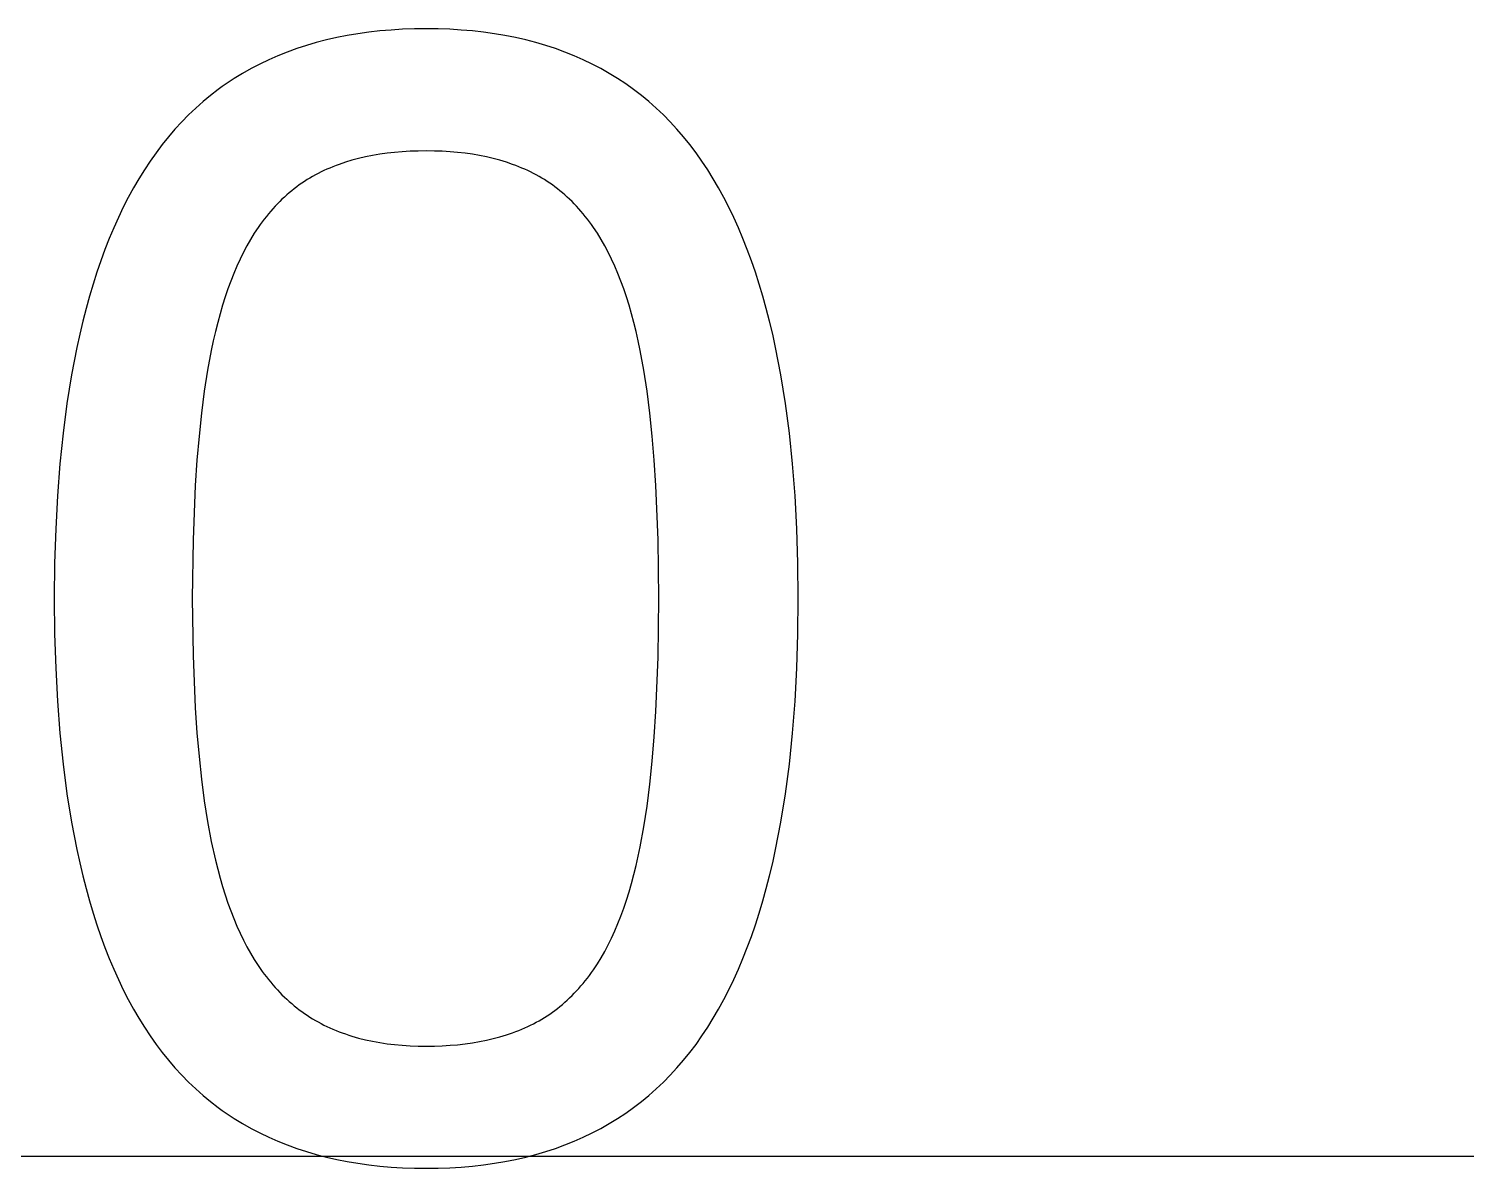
# Model space of a CAD drawing. Extents: x 296 to 1497, y 3 to 304.
# Drawn here: x 1465.83 to 1469.665, y 20.05 to 23.089 of the extents above; entities that cross this region are included whole.
import ezdxf

# ---------------------------------------------------------------- set-up
doc = ezdxf.new("R2010")
doc.units = 0
doc.layers.add('FLAT_PANELS', color=1, linetype='CONTINUOUS')
doc.layers.add('HELP_LINES', color=3, linetype='CONTINUOUS')

msp = doc.modelspace()

# ---------------------------------------------------------------- linework, layer by layer
at = {"layer": 'FLAT_PANELS'}
msp.add_line((1476.484, 20.0808), (1451.084, 20.0808), dxfattribs=at)
at = {"layer": 'HELP_LINES'}
for p, q in [((1466.8274, 23.0872), (1466.7968, 23.0853)), ((1466.8586, 23.0883), (1466.8274, 23.0872)), ((1466.8903, 23.0886), (1466.8586, 23.0883)), ((1466.9219, 23.0883), (1466.8903, 23.0886)), ((1466.953, 23.0872), (1466.9219, 23.0883)), ((1466.9835, 23.0853), (1466.953, 23.0872)), ((1466.597, 23.0519), (1466.5706, 23.0442)), ((1466.6239, 23.0589), (1466.597, 23.0519)), ((1466.6514, 23.0651), (1466.6239, 23.0589)), ((1466.6794, 23.0706), (1466.6514, 23.0651)), ((1466.708, 23.0754), (1466.6794, 23.0706)), ((1466.737, 23.0795), (1466.708, 23.0754)), ((1466.7666, 23.0828), (1466.737, 23.0795)), ((1466.7968, 23.0853), (1466.7666, 23.0828)), ((1467.0135, 23.0828), (1466.9835, 23.0853)), ((1467.043, 23.0795), (1467.0135, 23.0828)), ((1467.072, 23.0754), (1467.043, 23.0795)), ((1467.1004, 23.0706), (1467.072, 23.0754)), ((1467.1283, 23.0651), (1467.1004, 23.0706)), ((1467.1557, 23.0589), (1467.1283, 23.0651)), ((1467.1826, 23.0519), (1467.1557, 23.0589)), ((1467.2089, 23.0442), (1467.1826, 23.0519)), ((1466.4945, 23.0167), (1466.4702, 23.006)), ((1466.5193, 23.0266), (1466.4945, 23.0167)), ((1466.5447, 23.0358), (1466.5193, 23.0266)), ((1466.5706, 23.0442), (1466.5447, 23.0358)), ((1467.2348, 23.0358), (1467.2089, 23.0442)), ((1467.2601, 23.0266), (1467.2348, 23.0358)), ((1467.2848, 23.0167), (1467.2601, 23.0266)), ((1467.3091, 23.006), (1467.2848, 23.0167)), ((1466.4232, 22.9825), (1466.4005, 22.9697)), ((1466.4464, 22.9946), (1466.4232, 22.9825)), ((1466.4702, 23.006), (1466.4464, 22.9946)), ((1467.3328, 22.9946), (1467.3091, 23.006)), ((1467.356, 22.9825), (1467.3328, 22.9946)), ((1467.3787, 22.9697), (1467.356, 22.9825)), ((1466.346, 22.9343), (1466.3355, 22.9267)), ((1466.3567, 22.9417), (1466.346, 22.9343)), ((1466.3783, 22.9561), (1466.3567, 22.9417)), ((1466.4005, 22.9697), (1466.3783, 22.9561)), ((1467.4009, 22.9561), (1467.3787, 22.9697)), ((1467.4225, 22.9417), (1467.4009, 22.9561)), ((1467.4436, 22.9267), (1467.4225, 22.9417)), ((1466.2949, 22.8944), (1466.2754, 22.8771)), ((1466.315, 22.9109), (1466.2949, 22.8944)), ((1466.3355, 22.9267), (1466.315, 22.9109)), ((1467.4642, 22.9109), (1467.4436, 22.9267)), ((1467.4842, 22.8944), (1467.4642, 22.9109)), ((1467.5038, 22.8771), (1467.4842, 22.8944)), ((1466.2564, 22.8591), (1466.2379, 22.8404)), ((1466.2754, 22.8771), (1466.2564, 22.8591)), ((1467.5228, 22.8591), (1467.5038, 22.8771)), ((1467.5413, 22.8404), (1467.5228, 22.8591)), ((1466.22, 22.8209), (1466.2026, 22.8007)), ((1466.2379, 22.8404), (1466.22, 22.8209)), ((1467.5592, 22.8209), (1467.5413, 22.8404)), ((1467.5767, 22.8007), (1467.5592, 22.8209)), ((1466.1857, 22.7798), (1466.1694, 22.7581)), ((1466.2026, 22.8007), (1466.1857, 22.7798)), ((1467.5936, 22.7798), (1467.5767, 22.8007)), ((1467.61, 22.7581), (1467.5936, 22.7798)), ((1466.1694, 22.7581), (1466.1536, 22.7357)), ((1466.71, 22.7426), (1466.6921, 22.7379)), ((1466.7282, 22.7469), (1466.71, 22.7426)), ((1466.7469, 22.7506), (1466.7282, 22.7469)), ((1466.7661, 22.7538), (1466.7469, 22.7506)), ((1466.7857, 22.7566), (1466.7661, 22.7538)), ((1466.8057, 22.7588), (1466.7857, 22.7566)), ((1466.8262, 22.7606), (1466.8057, 22.7588)), ((1466.8471, 22.7618), (1466.8262, 22.7606)), ((1466.8685, 22.7626), (1466.8471, 22.7618)), ((1466.8903, 22.7628), (1466.8685, 22.7626)), ((1466.9119, 22.7626), (1466.8903, 22.7628)), ((1466.9331, 22.7618), (1466.9119, 22.7626)), ((1466.9538, 22.7606), (1466.9331, 22.7618)), ((1466.9741, 22.7588), (1466.9538, 22.7606)), ((1466.9939, 22.7566), (1466.9741, 22.7588)), ((1467.0134, 22.7538), (1466.9939, 22.7566)), ((1467.0324, 22.7506), (1467.0134, 22.7538)), ((1467.0509, 22.7469), (1467.0324, 22.7506)), ((1467.069, 22.7426), (1467.0509, 22.7469)), ((1467.0867, 22.7379), (1467.069, 22.7426)), ((1467.6259, 22.7357), (1467.61, 22.7581)), ((1466.1383, 22.7126), (1466.1235, 22.6887)), ((1466.1536, 22.7357), (1466.1383, 22.7126)), ((1466.6022, 22.7029), (1466.5947, 22.6989)), ((1466.6098, 22.7067), (1466.6022, 22.7029)), ((1466.6175, 22.7104), (1466.6098, 22.7067)), ((1466.6254, 22.7139), (1466.6175, 22.7104)), ((1466.6333, 22.7173), (1466.6254, 22.7139)), ((1466.6414, 22.7206), (1466.6333, 22.7173)), ((1466.6496, 22.7238), (1466.6414, 22.7206)), ((1466.6579, 22.7269), (1466.6496, 22.7238)), ((1466.6748, 22.7326), (1466.6579, 22.7269)), ((1466.6921, 22.7379), (1466.6748, 22.7326)), ((1467.104, 22.7326), (1467.0867, 22.7379)), ((1467.1208, 22.7269), (1467.104, 22.7326)), ((1467.1291, 22.7238), (1467.1208, 22.7269)), ((1467.1372, 22.7206), (1467.1291, 22.7238)), ((1467.1453, 22.7173), (1467.1372, 22.7206)), ((1467.1532, 22.7139), (1467.1453, 22.7173)), ((1467.161, 22.7104), (1467.1532, 22.7139)), ((1467.1687, 22.7067), (1467.161, 22.7104)), ((1467.1763, 22.7029), (1467.1687, 22.7067)), ((1467.1838, 22.6989), (1467.1763, 22.7029)), ((1467.6412, 22.7126), (1467.6259, 22.7357)), ((1467.6561, 22.6887), (1467.6412, 22.7126)), ((1466.1092, 22.6641), (1466.0954, 22.6387)), ((1466.1235, 22.6887), (1466.1092, 22.6641)), ((1466.5448, 22.6672), (1466.538, 22.6621)), ((1466.5516, 22.6722), (1466.5448, 22.6672)), ((1466.5586, 22.677), (1466.5516, 22.6722)), ((1466.5656, 22.6817), (1466.5586, 22.677)), ((1466.5727, 22.6863), (1466.5656, 22.6817)), ((1466.58, 22.6906), (1466.5727, 22.6863)), ((1466.5873, 22.6949), (1466.58, 22.6906)), ((1466.5947, 22.6989), (1466.5873, 22.6949)), ((1467.1912, 22.6949), (1467.1838, 22.6989)), ((1467.1985, 22.6906), (1467.1912, 22.6949)), ((1467.2057, 22.6863), (1467.1985, 22.6906)), ((1467.2129, 22.6817), (1467.2057, 22.6863)), ((1467.2199, 22.677), (1467.2129, 22.6817)), ((1467.2269, 22.6722), (1467.2199, 22.677)), ((1467.2337, 22.6672), (1467.2269, 22.6722)), ((1467.2405, 22.6621), (1467.2337, 22.6672)), ((1467.6704, 22.6641), (1467.6561, 22.6887)), ((1467.6844, 22.6387), (1467.6704, 22.6641)), ((1466.0954, 22.6387), (1466.082, 22.6125)), ((1466.4993, 22.628), (1466.4931, 22.6217)), ((1466.5055, 22.634), (1466.4993, 22.628)), ((1466.5118, 22.6399), (1466.5055, 22.634)), ((1466.5182, 22.6457), (1466.5118, 22.6399)), ((1466.5247, 22.6513), (1466.5182, 22.6457)), ((1466.5313, 22.6568), (1466.5247, 22.6513)), ((1466.538, 22.6621), (1466.5313, 22.6568)), ((1467.2471, 22.6568), (1467.2405, 22.6621)), ((1467.2537, 22.6513), (1467.2471, 22.6568)), ((1467.2602, 22.6457), (1467.2537, 22.6513)), ((1467.2666, 22.6399), (1467.2602, 22.6457)), ((1467.2729, 22.634), (1467.2666, 22.6399)), ((1467.2792, 22.628), (1467.2729, 22.634)), ((1467.2853, 22.6217), (1467.2792, 22.628)), ((1467.6978, 22.6125), (1467.6844, 22.6387)), ((1466.082, 22.6125), (1466.0691, 22.5856)), ((1466.4638, 22.5883), (1466.4583, 22.5812)), ((1466.4695, 22.5953), (1466.4638, 22.5883)), ((1466.4753, 22.6022), (1466.4695, 22.5953)), ((1466.4812, 22.6088), (1466.4753, 22.6022)), ((1466.4871, 22.6154), (1466.4812, 22.6088)), ((1466.4931, 22.6217), (1466.4871, 22.6154)), ((1467.2913, 22.6154), (1467.2853, 22.6217)), ((1467.2973, 22.6088), (1467.2913, 22.6154)), ((1467.3031, 22.6022), (1467.2973, 22.6088)), ((1467.3089, 22.5953), (1467.3031, 22.6022)), ((1467.3146, 22.5883), (1467.3089, 22.5953)), ((1467.3202, 22.5812), (1467.3146, 22.5883)), ((1467.7108, 22.5856), (1467.6978, 22.6125)), ((1466.0567, 22.5578), (1466.0447, 22.5294)), ((1466.0691, 22.5856), (1466.0567, 22.5578)), ((1466.442, 22.5588), (1466.4317, 22.5432)), ((1466.4474, 22.5665), (1466.442, 22.5588)), ((1466.4528, 22.5739), (1466.4474, 22.5665)), ((1466.4583, 22.5812), (1466.4528, 22.5739)), ((1467.3257, 22.5739), (1467.3202, 22.5812)), ((1467.3311, 22.5665), (1467.3257, 22.5739)), ((1467.3364, 22.5588), (1467.3311, 22.5665)), ((1467.3468, 22.5432), (1467.3364, 22.5588)), ((1467.7232, 22.5578), (1467.7108, 22.5856)), ((1467.7353, 22.5294), (1467.7232, 22.5578)), ((1466.0447, 22.5294), (1466.0332, 22.5001)), ((1466.4217, 22.5269), (1466.4121, 22.51)), ((1466.4317, 22.5432), (1466.4217, 22.5269)), ((1467.3568, 22.5269), (1467.3468, 22.5432)), ((1467.3664, 22.51), (1467.3568, 22.5269)), ((1467.7468, 22.5001), (1467.7353, 22.5294)), ((1466.0332, 22.5001), (1466.0222, 22.4701)), ((1466.3939, 22.4744), (1466.3853, 22.4555)), ((1466.4028, 22.4925), (1466.3939, 22.4744)), ((1466.4121, 22.51), (1466.4028, 22.4925)), ((1467.3757, 22.4925), (1467.3664, 22.51)), ((1467.3846, 22.4744), (1467.3757, 22.4925)), ((1467.3932, 22.4555), (1467.3846, 22.4744)), ((1467.7579, 22.4701), (1467.7468, 22.5001)), ((1466.0116, 22.4394), (1466.0016, 22.4078)), ((1466.0222, 22.4701), (1466.0116, 22.4394)), ((1466.377, 22.4361), (1466.369, 22.4159)), ((1466.3853, 22.4555), (1466.377, 22.4361)), ((1467.4015, 22.4361), (1467.3932, 22.4555)), ((1467.4095, 22.4159), (1467.4015, 22.4361)), ((1467.7685, 22.4394), (1467.7579, 22.4701)), ((1467.7786, 22.4078), (1467.7685, 22.4394)), ((1466.0016, 22.4078), (1465.9919, 22.3756)), ((1466.369, 22.4159), (1466.3614, 22.3951)), ((1467.4171, 22.3951), (1467.4095, 22.4159)), ((1467.7883, 22.3756), (1467.7786, 22.4078)), ((1465.9919, 22.3756), (1465.9828, 22.3425)), ((1466.354, 22.3736), (1466.347, 22.3515)), ((1466.3614, 22.3951), (1466.354, 22.3736)), ((1467.4244, 22.3736), (1467.4171, 22.3951)), ((1467.4314, 22.3515), (1467.4244, 22.3736)), ((1467.7975, 22.3425), (1467.7883, 22.3756)), ((1465.9828, 22.3425), (1465.9741, 22.3087)), ((1466.3403, 22.3287), (1466.3339, 22.3052)), ((1466.347, 22.3515), (1466.3403, 22.3287)), ((1467.438, 22.3287), (1467.4314, 22.3515)), ((1467.4444, 22.3052), (1467.438, 22.3287)), ((1467.8062, 22.3087), (1467.7975, 22.3425)), ((1465.9741, 22.3087), (1465.9659, 22.2741)), ((1466.3279, 22.2811), (1466.3221, 22.2563)), ((1466.3339, 22.3052), (1466.3279, 22.2811)), ((1467.4504, 22.2811), (1467.4444, 22.3052)), ((1467.456, 22.2563), (1467.4504, 22.2811)), ((1467.8145, 22.2741), (1467.8062, 22.3087)), ((1465.9659, 22.2741), (1465.9582, 22.2387)), ((1466.3221, 22.2563), (1466.3167, 22.2308)), ((1467.4614, 22.2308), (1467.456, 22.2563)), ((1467.8222, 22.2387), (1467.8145, 22.2741)), ((1465.9582, 22.2387), (1465.9441, 22.1657)), ((1466.3167, 22.2308), (1466.3068, 22.1779)), ((1467.4711, 22.1779), (1467.4614, 22.2308)), ((1467.8364, 22.1657), (1467.8222, 22.2387)), ((1465.9441, 22.1657), (1465.9319, 22.0897)), ((1466.3068, 22.1779), (1466.2981, 22.1223)), ((1467.4795, 22.1223), (1467.4711, 22.1779)), ((1467.8486, 22.0897), (1467.8364, 22.1657)), ((1465.9319, 22.0897), (1465.9216, 22.0106)), ((1466.2981, 22.1223), (1466.2906, 22.0639)), ((1467.4868, 22.0639), (1467.4795, 22.1223)), ((1467.859, 22.0106), (1467.8486, 22.0897)), ((1466.2906, 22.0639), (1466.2841, 22.0024)), ((1467.4931, 22.0024), (1467.4868, 22.0639)), ((1465.9216, 22.0106), (1465.9131, 21.9284)), ((1466.2841, 22.0024), (1466.2786, 21.9378)), ((1467.4984, 21.9378), (1467.4931, 22.0024)), ((1467.8675, 21.9284), (1467.859, 22.0106)), ((1466.2786, 21.9378), (1466.2741, 21.8702)), ((1467.5027, 21.8702), (1467.4984, 21.9378)), ((1465.9131, 21.9284), (1465.9066, 21.8432)), ((1467.8741, 21.8432), (1467.8675, 21.9284)), ((1466.2741, 21.8702), (1466.2681, 21.7258)), ((1467.5086, 21.7258), (1467.5027, 21.8702)), ((1465.9066, 21.8432), (1465.9019, 21.7549)), ((1467.8788, 21.7549), (1467.8741, 21.8432)), ((1465.9019, 21.7549), (1465.899, 21.6635)), ((1467.8816, 21.6635), (1467.8788, 21.7549)), ((1466.2681, 21.7258), (1466.2661, 21.5691)), ((1467.5105, 21.5691), (1467.5086, 21.7258)), ((1465.899, 21.6635), (1465.8981, 21.5691)), ((1467.8826, 21.5691), (1467.8816, 21.6635)), ((1465.8981, 21.5691), (1465.899, 21.4747)), ((1466.2661, 21.5691), (1466.2681, 21.4177)), ((1467.5086, 21.4125), (1467.5105, 21.5691)), ((1467.8816, 21.4747), (1467.8826, 21.5691)), ((1465.899, 21.4747), (1465.9019, 21.3834)), ((1467.8788, 21.3834), (1467.8816, 21.4747)), ((1466.2681, 21.4177), (1466.2741, 21.2773)), ((1467.5027, 21.2681), (1467.5086, 21.4125)), ((1465.9019, 21.3834), (1465.9066, 21.2951)), ((1467.8741, 21.2951), (1467.8788, 21.3834)), ((1465.9066, 21.2951), (1465.9131, 21.2099)), ((1467.8675, 21.2099), (1467.8741, 21.2951)), ((1466.2741, 21.2773), (1466.2786, 21.2112)), ((1467.4984, 21.2005), (1467.5027, 21.2681)), ((1465.9131, 21.2099), (1465.9216, 21.1277)), ((1466.2786, 21.2112), (1466.2841, 21.1479)), ((1467.859, 21.1277), (1467.8675, 21.2099)), ((1467.4931, 21.1359), (1467.4984, 21.2005)), ((1466.2841, 21.1479), (1466.2906, 21.0873)), ((1467.4868, 21.0744), (1467.4931, 21.1359)), ((1465.9216, 21.1277), (1465.9319, 21.0486)), ((1467.8486, 21.0486), (1467.859, 21.1277)), ((1466.2906, 21.0873), (1466.2981, 21.0295)), ((1467.4795, 21.0159), (1467.4868, 21.0744)), ((1465.9319, 21.0486), (1465.9441, 20.9725)), ((1466.2981, 21.0295), (1466.3068, 20.9743)), ((1467.4711, 20.9604), (1467.4795, 21.0159)), ((1467.8364, 20.9725), (1467.8486, 21.0486)), ((1465.9441, 20.9725), (1465.9582, 20.8996)), ((1466.3068, 20.9743), (1466.3167, 20.9216)), ((1467.4614, 20.9074), (1467.4711, 20.9604)), ((1467.8222, 20.8996), (1467.8364, 20.9725)), ((1466.3167, 20.9216), (1466.3279, 20.8714)), ((1467.456, 20.882), (1467.4614, 20.9074)), ((1465.9582, 20.8996), (1465.9659, 20.8642)), ((1465.9659, 20.8642), (1465.9741, 20.8296)), ((1466.3279, 20.8714), (1466.3339, 20.8473)), ((1467.4504, 20.8572), (1467.456, 20.882)), ((1467.8062, 20.8296), (1467.8145, 20.8642)), ((1467.8145, 20.8642), (1467.8222, 20.8996)), ((1465.9741, 20.8296), (1465.9828, 20.7958)), ((1466.3339, 20.8473), (1466.3403, 20.8238)), ((1466.3403, 20.8238), (1466.347, 20.8009)), ((1467.438, 20.8096), (1467.4444, 20.833)), ((1467.4444, 20.833), (1467.4504, 20.8572)), ((1467.7975, 20.7958), (1467.8062, 20.8296)), ((1465.9828, 20.7958), (1465.9919, 20.7628)), ((1466.347, 20.8009), (1466.354, 20.7786)), ((1467.4244, 20.7646), (1467.4314, 20.7867)), ((1467.4314, 20.7867), (1467.438, 20.8096)), ((1467.7883, 20.7628), (1467.7975, 20.7958)), ((1465.9919, 20.7628), (1466.0016, 20.7305)), ((1466.354, 20.7786), (1466.3614, 20.757)), ((1466.3614, 20.757), (1466.369, 20.736)), ((1467.4171, 20.7431), (1467.4244, 20.7646)), ((1467.7786, 20.7305), (1467.7883, 20.7628)), ((1466.0016, 20.7305), (1466.0116, 20.6989)), ((1466.369, 20.736), (1466.377, 20.7156)), ((1466.377, 20.7156), (1466.3853, 20.6959)), ((1467.4015, 20.7022), (1467.4095, 20.7223)), ((1467.4095, 20.7223), (1467.4171, 20.7431)), ((1467.7685, 20.6989), (1467.7786, 20.7305)), ((1466.0116, 20.6989), (1466.0222, 20.6682)), ((1466.3853, 20.6959), (1466.3939, 20.6768)), ((1466.3939, 20.6768), (1466.4028, 20.6583)), ((1467.3846, 20.6639), (1467.3932, 20.6827)), ((1467.3932, 20.6827), (1467.4015, 20.7022)), ((1467.7579, 20.6682), (1467.7685, 20.6989)), ((1466.0222, 20.6682), (1466.0332, 20.6382)), ((1466.0332, 20.6382), (1466.0447, 20.609)), ((1466.4028, 20.6583), (1466.4121, 20.6404)), ((1466.4121, 20.6404), (1466.4217, 20.6231)), ((1467.3664, 20.6282), (1467.3757, 20.6457)), ((1467.3757, 20.6457), (1467.3846, 20.6639)), ((1467.7353, 20.609), (1467.7468, 20.6382)), ((1467.7468, 20.6382), (1467.7579, 20.6682)), ((1466.0447, 20.609), (1466.0567, 20.5805)), ((1466.4217, 20.6231), (1466.4317, 20.6064)), ((1466.4317, 20.6064), (1466.442, 20.5903)), ((1467.3364, 20.5794), (1467.3468, 20.5951)), ((1467.3468, 20.5951), (1467.3568, 20.6113)), ((1467.3568, 20.6113), (1467.3664, 20.6282)), ((1467.7232, 20.5805), (1467.7353, 20.609)), ((1466.0567, 20.5805), (1466.0691, 20.5528)), ((1466.442, 20.5903), (1466.4528, 20.5749)), ((1466.4528, 20.5749), (1466.4583, 20.5673)), ((1466.4583, 20.5673), (1466.4638, 20.56)), ((1466.4638, 20.56), (1466.4695, 20.5528)), ((1467.3146, 20.5499), (1467.3202, 20.5571)), ((1467.3202, 20.5571), (1467.3257, 20.5643)), ((1467.3257, 20.5643), (1467.3311, 20.5718)), ((1467.3311, 20.5718), (1467.3364, 20.5794)), ((1467.7108, 20.5528), (1467.7232, 20.5805)), ((1466.0691, 20.5528), (1466.082, 20.5259)), ((1466.082, 20.5259), (1466.0954, 20.4997)), ((1466.4695, 20.5528), (1466.4753, 20.5457)), ((1466.4753, 20.5457), (1466.4812, 20.5388)), ((1466.4812, 20.5388), (1466.4871, 20.532)), ((1466.4871, 20.532), (1466.4931, 20.5254)), ((1466.4931, 20.5254), (1466.4993, 20.5189)), ((1466.4993, 20.5189), (1466.5055, 20.5126)), ((1467.2792, 20.5103), (1467.2853, 20.5165)), ((1467.2853, 20.5165), (1467.2913, 20.5229)), ((1467.2913, 20.5229), (1467.2973, 20.5294)), ((1467.2973, 20.5294), (1467.3031, 20.5361)), ((1467.3031, 20.5361), (1467.3089, 20.5429)), ((1467.3089, 20.5429), (1467.3146, 20.5499)), ((1467.6844, 20.4997), (1467.6978, 20.5259)), ((1467.6978, 20.5259), (1467.7108, 20.5528)), ((1466.0954, 20.4997), (1466.1092, 20.4743)), ((1466.5055, 20.5126), (1466.5118, 20.5064)), ((1466.5118, 20.5064), (1466.5182, 20.5004)), ((1466.5182, 20.5004), (1466.5247, 20.4946)), ((1466.5247, 20.4946), (1466.5313, 20.4888)), ((1466.5313, 20.4888), (1466.538, 20.4833)), ((1466.538, 20.4833), (1466.5448, 20.4779)), ((1467.2405, 20.4762), (1467.2471, 20.4815)), ((1467.2471, 20.4815), (1467.2537, 20.4869)), ((1467.2537, 20.4869), (1467.2602, 20.4925)), ((1467.2602, 20.4925), (1467.2666, 20.4983)), ((1467.2666, 20.4983), (1467.2729, 20.5042)), ((1467.2729, 20.5042), (1467.2792, 20.5103)), ((1467.6704, 20.4743), (1467.6844, 20.4997)), ((1466.1092, 20.4743), (1466.1235, 20.4497)), ((1466.1235, 20.4497), (1466.1383, 20.4258)), ((1466.5448, 20.4779), (1466.5516, 20.4726)), ((1466.5516, 20.4726), (1466.5586, 20.4675)), ((1466.5586, 20.4675), (1466.5656, 20.4625)), ((1466.5656, 20.4625), (1466.5727, 20.4577)), ((1466.5727, 20.4577), (1466.58, 20.453)), ((1466.58, 20.453), (1466.5873, 20.4485)), ((1466.5873, 20.4485), (1466.5947, 20.4441)), ((1466.5947, 20.4441), (1466.6022, 20.4399)), ((1466.6022, 20.4399), (1466.6098, 20.4358)), ((1467.1838, 20.4393), (1467.1912, 20.4434)), ((1467.1912, 20.4434), (1467.1985, 20.4476)), ((1467.1985, 20.4476), (1467.2057, 20.452)), ((1467.2057, 20.452), (1467.2129, 20.4565)), ((1467.2129, 20.4565), (1467.2199, 20.4612)), ((1467.2199, 20.4612), (1467.2269, 20.4661)), ((1467.2269, 20.4661), (1467.2337, 20.471)), ((1467.2337, 20.471), (1467.2405, 20.4762)), ((1467.6412, 20.4258), (1467.6561, 20.4497)), ((1467.6561, 20.4497), (1467.6704, 20.4743)), ((1466.1383, 20.4258), (1466.1536, 20.4027)), ((1466.1536, 20.4027), (1466.1694, 20.3803)), ((1466.6098, 20.4358), (1466.6175, 20.4318)), ((1466.6175, 20.4318), (1466.6254, 20.428)), ((1466.6254, 20.428), (1466.6333, 20.4243)), ((1466.6333, 20.4243), (1466.6414, 20.4208)), ((1466.6414, 20.4208), (1466.6496, 20.4174)), ((1466.6496, 20.4174), (1466.6579, 20.4141)), ((1466.6579, 20.4141), (1466.6663, 20.4109)), ((1466.6663, 20.4109), (1466.6748, 20.4079)), ((1466.6748, 20.4079), (1466.6834, 20.405)), ((1466.6834, 20.405), (1466.6921, 20.4023)), ((1466.6921, 20.4023), (1466.71, 20.3972)), ((1467.0867, 20.4004), (1467.104, 20.4056)), ((1467.104, 20.4056), (1467.1208, 20.4114)), ((1467.1208, 20.4114), (1467.1291, 20.4144)), ((1467.1291, 20.4144), (1467.1372, 20.4176)), ((1467.1372, 20.4176), (1467.1453, 20.4209)), ((1467.1453, 20.4209), (1467.1532, 20.4243)), ((1467.1532, 20.4243), (1467.161, 20.4279)), ((1467.161, 20.4279), (1467.1687, 20.4316)), ((1467.1687, 20.4316), (1467.1763, 20.4354)), ((1467.1763, 20.4354), (1467.1838, 20.4393)), ((1467.61, 20.3803), (1467.6259, 20.4027)), ((1467.6259, 20.4027), (1467.6412, 20.4258)), ((1466.1694, 20.3803), (1466.1857, 20.3586)), ((1466.71, 20.3972), (1466.7282, 20.3926)), ((1466.7282, 20.3926), (1466.7469, 20.3886)), ((1466.7469, 20.3886), (1466.7661, 20.3851)), ((1466.7661, 20.3851), (1466.7857, 20.3821)), ((1466.7857, 20.3821), (1466.8057, 20.3797)), ((1466.8057, 20.3797), (1466.8262, 20.3778)), ((1466.8262, 20.3778), (1466.8471, 20.3765)), ((1466.8471, 20.3765), (1466.8685, 20.3757)), ((1466.8685, 20.3757), (1466.8903, 20.3754)), ((1466.8903, 20.3754), (1466.9119, 20.3757)), ((1466.9119, 20.3757), (1466.9331, 20.3764)), ((1466.9331, 20.3764), (1466.9538, 20.3777)), ((1466.9538, 20.3777), (1466.9741, 20.3794)), ((1466.9741, 20.3794), (1466.9939, 20.3817)), ((1466.9939, 20.3817), (1467.0134, 20.3844)), ((1467.0134, 20.3844), (1467.0324, 20.3876)), ((1467.0324, 20.3876), (1467.0509, 20.3914)), ((1467.0509, 20.3914), (1467.069, 20.3956)), ((1467.069, 20.3956), (1467.0867, 20.4004)), ((1467.5936, 20.3586), (1467.61, 20.3803)), ((1466.1857, 20.3586), (1466.2026, 20.3377)), ((1466.2026, 20.3377), (1466.22, 20.3175)), ((1467.5592, 20.3175), (1467.5767, 20.3377)), ((1467.5767, 20.3377), (1467.5936, 20.3586)), ((1466.22, 20.3175), (1466.2379, 20.298)), ((1466.2379, 20.298), (1466.2564, 20.2793)), ((1467.5228, 20.2793), (1467.5413, 20.298)), ((1467.5413, 20.298), (1467.5592, 20.3175)), ((1466.2564, 20.2793), (1466.2754, 20.2613)), ((1466.2754, 20.2613), (1466.2949, 20.2441)), ((1467.4842, 20.2441), (1467.5038, 20.2613)), ((1467.5038, 20.2613), (1467.5228, 20.2793)), ((1466.2949, 20.2441), (1466.315, 20.2276)), ((1466.315, 20.2276), (1466.3355, 20.2118)), ((1466.3355, 20.2118), (1466.346, 20.2042)), ((1467.4225, 20.1967), (1467.4436, 20.2118)), ((1467.4436, 20.2118), (1467.4642, 20.2276)), ((1467.4642, 20.2276), (1467.4842, 20.2441)), ((1466.346, 20.2042), (1466.3567, 20.1967)), ((1466.3567, 20.1967), (1466.3783, 20.1824)), ((1466.3783, 20.1824), (1466.4005, 20.1688)), ((1467.3787, 20.1688), (1467.4009, 20.1824)), ((1467.4009, 20.1824), (1467.4225, 20.1967)), ((1466.4005, 20.1688), (1466.4232, 20.156)), ((1466.4232, 20.156), (1466.4464, 20.1439)), ((1466.4464, 20.1439), (1466.4702, 20.1325)), ((1467.3091, 20.1325), (1467.3328, 20.1439)), ((1467.3328, 20.1439), (1467.356, 20.156)), ((1467.356, 20.156), (1467.3787, 20.1688)), ((1466.4702, 20.1325), (1466.4945, 20.1219)), ((1466.4945, 20.1219), (1466.5193, 20.1119)), ((1466.5193, 20.1119), (1466.5447, 20.1028)), ((1466.5447, 20.1028), (1466.5706, 20.0943)), ((1467.2089, 20.0943), (1467.2348, 20.1028)), ((1467.2348, 20.1028), (1467.2601, 20.1119)), ((1467.2601, 20.1119), (1467.2848, 20.1219)), ((1467.2848, 20.1219), (1467.3091, 20.1325)), ((1466.5706, 20.0943), (1466.597, 20.0866)), ((1466.597, 20.0866), (1466.6239, 20.0796)), ((1466.6239, 20.0796), (1466.6514, 20.0734)), ((1466.6514, 20.0734), (1466.6794, 20.0679)), ((1466.6794, 20.0679), (1466.708, 20.0631)), ((1466.708, 20.0631), (1466.737, 20.0591)), ((1466.737, 20.0591), (1466.7666, 20.0558)), ((1467.0135, 20.0558), (1467.043, 20.0591)), ((1467.043, 20.0591), (1467.072, 20.0631)), ((1467.072, 20.0631), (1467.1004, 20.0679)), ((1467.1004, 20.0679), (1467.1283, 20.0734)), ((1467.1283, 20.0734), (1467.1557, 20.0796)), ((1467.1557, 20.0796), (1467.1826, 20.0866)), ((1467.1826, 20.0866), (1467.2089, 20.0943)), ((1466.7666, 20.0558), (1466.7968, 20.0532)), ((1466.7968, 20.0532), (1466.8274, 20.0514)), ((1466.8274, 20.0514), (1466.8586, 20.0503)), ((1466.8586, 20.0503), (1466.8903, 20.0499)), ((1466.8903, 20.0499), (1466.9219, 20.0503)), ((1466.9219, 20.0503), (1466.953, 20.0514)), ((1466.953, 20.0514), (1466.9835, 20.0532)), ((1466.9835, 20.0532), (1467.0135, 20.0558))]:
    msp.add_line(p, q, dxfattribs=at)

doc.saveas('drawing.dxf')
